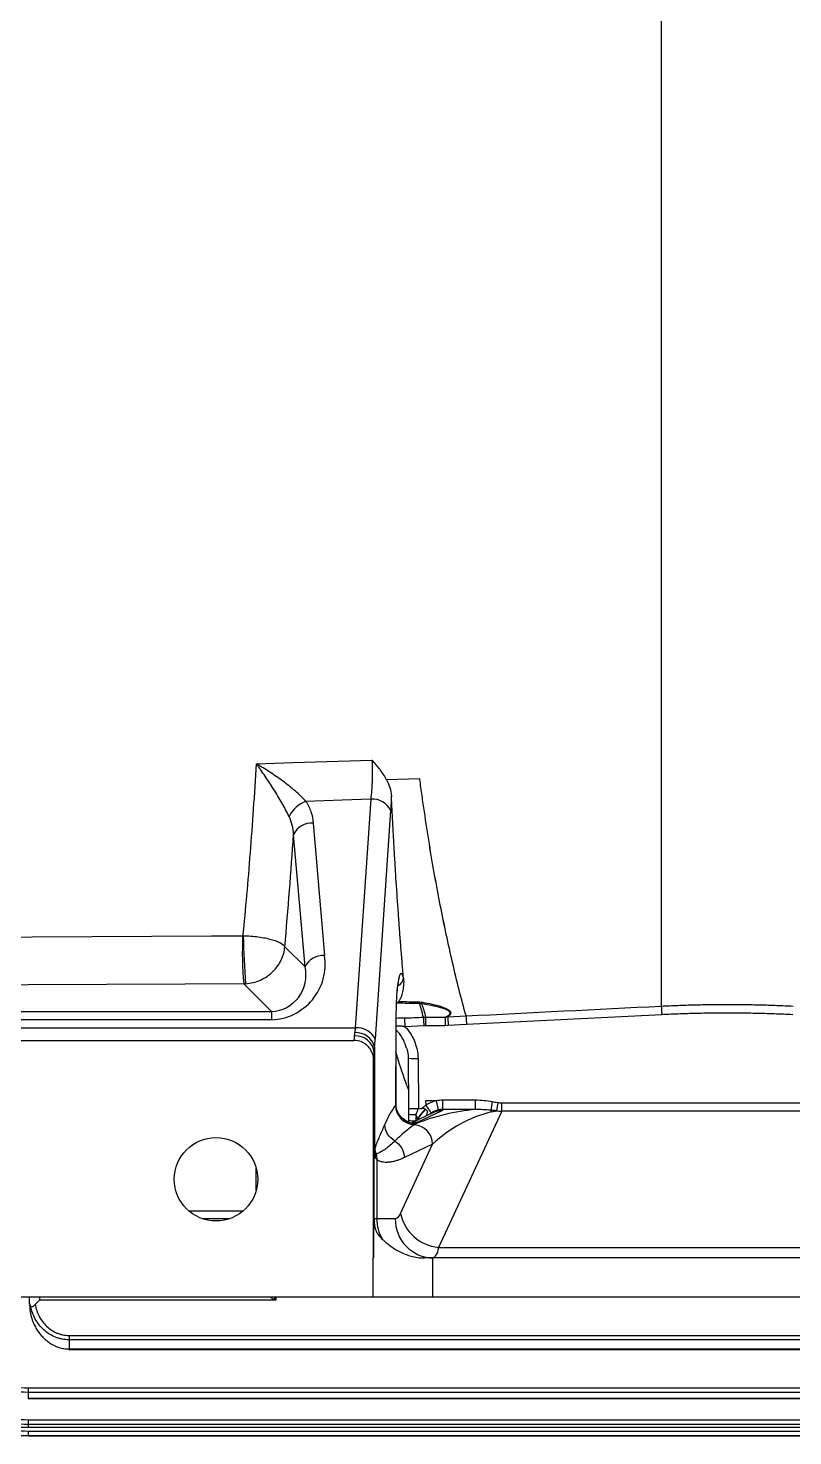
# Paper-space layout '_Bottom' of a CAD drawing. Header units: inches. Extents: x -10.2 to 13.8, y -6.6 to 10.2.
# Drawn here: x -4.44 to 0.42, y -6.63 to 2.31 of the extents above; entities that cross this region are included whole.
import ezdxf

# ---------------------------------------------------------------- set-up
doc = ezdxf.new("R2010")
doc.units = ezdxf.units.IN
doc.header["$MEASUREMENT"] = 0

psp = doc.layouts.new('_Bottom')

# ---------------------------------------------------------------- linework, layer by layer
at = {"color": 7, "linetype": 'Continuous', "lineweight": 25}
for p, q in [((-0.4188, -3.8997), (-0.4188, 3.8876)), ((-1.9523, -2.456), (-2.1626, -2.4629)), ((-2.3598, -4.039), (-2.2618, -2.5855)), ((-2.1374, -2.6572), (-2.2354, -4.1107)), ((-2.6292, -2.7373), (-2.5568, -3.5795)), ((-2.6809, -3.6512), (-2.7533, -2.8089)), ((-2.8093, -3.5227), (-2.6809, -3.6512)), ((-2.0564, -3.7214), (-2.0554, -3.7259)), ((-2.894, -3.9344), (-3.0702, -3.7582)), ((-5.106, -3.9344), (-2.894, -3.9344)), ((-2.894, -3.9344), (-2.894, -3.9867)), ((-2.894, -3.9867), (-5.106, -3.9867)), ((-1.9155, -3.9701), (-1.7907, -3.9701)), ((-1.7719, -4.0231), (-1.7907, -4.0257)), ((-1.7747, -3.9682), (-1.6588, -3.9623)), ((-1.6559, -4.0172), (-1.7719, -4.0231)), ((-0.416, -3.9548), (-1.6559, -4.0172)), ((-5.5, -4.039), (-2.3598, -4.039)), ((-2.1039, -4.5245), (-2.103, -4.0332)), ((-2.1022, -4.0328), (-2.103, -4.0332)), ((-1.9268, -4.0261), (-2.0471, -4.0312)), ((-1.9155, -4.0257), (-1.9268, -4.0261)), ((-1.7907, -4.0257), (-1.9155, -4.0257)), ((-5.5, -4.1182), (-2.37, -4.1182)), ((-2.2416, -4.8237), (-2.2416, -4.194)), ((-2.2395, -4.1598), (-2.2395, -4.814)), ((-2.2454, -5.5), (-2.2454, -4.2436)), ((-2.0255, -4.2309), (-2.0232, -4.5539)), ((-1.9635, -4.2321), (-1.9612, -4.5499)), ((-2.1032, -4.5244), (-2.104, -4.5248)), ((-1.9612, -4.5499), (-1.9382, -4.5499)), ((-1.913, -4.5), (-1.8465, -4.5)), ((-1.9128, -4.5288), (-1.913, -4.5)), ((-1.8066, -4.5568), (-1.8066, -4.4957)), ((-1.8066, -4.4957), (-1.5987, -4.4957)), ((-1.5987, -4.5568), (-1.8066, -4.5568)), ((-1.5987, -4.5568), (-1.5987, -4.4957)), ((-1.4928, -4.5066), (-1.5022, -4.5619)), ((-1.4577, -4.5123), (-1.4656, -4.5644)), ((-1.4316, -4.5143), (1.4316, -4.5143)), ((-1.4316, -4.5678), (-1.4316, -4.5143)), ((-2.024, -4.5872), (-2.0237, -4.6265)), ((-2.0234, -4.6265), (-2.0229, -4.6409)), ((-1.8654, -4.5766), (-2.0071, -4.6438)), ((-1.9776, -4.5884), (-1.9773, -4.6278)), ((-1.8118, -4.5655), (-1.9648, -4.6381)), ((-1.4316, -4.5678), (-1.8331, -5.433)), ((1.4316, -4.5678), (-1.4316, -4.5678)), ((-2.0746, -5.2165), (-1.8707, -4.7772)), ((-1.8707, -4.7772), (-2.0502, -4.8623)), ((-2.2427, -5.25), (-2.2427, -4.8386)), ((-2.2259, -4.8738), (-2.2259, -5.25)), ((-2.2434, -5.25), (-2.1081, -5.25)), ((-2.2434, -5.5), (-2.2434, -5.25)), ((-1.8331, -5.433), (1.8331, -5.433)), ((-2.2434, -5.5), (-2.25, -5.5)), ((-2.25, -5.5), (-2.25, -5.75)), ((1.9237, -5.5), (-1.9237, -5.5)), ((-1.87, -5.75), (-1.87, -5.5)), ((5.25, -5.75), (-5.25, -5.75)), ((-4.429, -5.7899), (-4.429, -5.75)), ((-4.429, -5.7989), (-4.429, -5.7968)), ((-2.867, -5.7685), (-4.367, -5.7685)), ((-4.1798, -6.0807), (4.1855, -6.0807)), ((-4.179, -5.9923), (4.185, -5.9923)), ((-4.179, -5.9923), (-4.179, -6.0781)), ((4.185, -6.0197), (-4.179, -6.0197)), ((-4.179, -6.0781), (4.185, -6.0781)), ((-4.4384, -6.3248), (-4.4384, -6.3922)), ((-4.4384, -6.3248), (4.4384, -6.3248)), ((4.4384, -6.3537), (-4.4384, -6.3537)), ((-4.4384, -6.391), (4.4384, -6.391)), ((-4.4384, -6.3922), (4.4384, -6.3922)), ((-4.4384, -6.5274), (-4.4384, -6.5756)), ((-4.4384, -6.5274), (4.4384, -6.5274)), ((4.4384, -6.5572), (-4.4384, -6.5572)), ((-4.4384, -6.5754), (4.4384, -6.5754)), ((-4.4384, -6.5756), (4.4384, -6.5756)), ((-4.4384, -6.5995), (4.4384, -6.5995)), ((-4.4384, -6.5995), (-4.4384, -6.63)), ((4.4384, -6.6297), (-4.4384, -6.6297)), ((-4.4384, -6.63), (4.4384, -6.63))]:
    psp.add_line(p, q, dxfattribs=at)
at = {"color": 8, "linetype": 'Continuous', "lineweight": 25}
for p, q in [((-2.991, -5.0721), (-2.991, -4.9279)), ((-3.4183, -5.2014), (-3.0737, -5.2014)), ((-3.1603, -5.2508), (-3.3317, -5.2508)), ((-4.367, -5.75), (-4.367, -5.7685)), ((-2.8763, -5.75), (-2.867, -5.7685)), ((-2.867, -5.75), (-2.867, -5.7685))]:
    psp.add_line(p, q, dxfattribs=at)
at = {"color": 7, "linetype": 'Continuous', "lineweight": 25, "flags": 128}
for points in [[(-2.989, -2.3609), (-2.7569, -2.3534), (-2.2573, -2.3373), (-2.2542, -2.3372)], [(-2.2618, -2.5855), (-2.4453, -2.5916), (-2.6748, -2.5992)], [(-4.9457, -3.4632), (-4.793, -3.4623), (-3.2742, -3.454), (-3.0768, -3.4529)], [(-2.0952, -3.7998), (-2.0899, -3.7533), (-2.0837, -3.7189), (-2.077, -3.6979), (-2.07, -3.6913), (-2.0631, -3.6992), (-2.0564, -3.7214)], [(-3.0702, -3.7582), (-3.4417, -3.76), (-4.9391, -3.7674)], [(-2.1032, -4.5244), (-2.1027, -4.2767), (-2.1022, -4.0328)], [(-1.8066, -4.5568), (-1.8055, -4.5597), (-1.8072, -4.5626), (-1.8118, -4.5655)]]:
    psp.add_lwpolyline(points, dxfattribs=at)
at = {"color": 8, "linetype": 'Continuous', "lineweight": 25, "flags": 128}
for points in [[(-1.9648, -4.6381), (-1.9888, -4.6397), (-2.006, -4.6441)], [(-2.867, -5.7685), (-2.8893, -5.7574), (-2.9042, -5.75)]]:
    psp.add_lwpolyline(points, dxfattribs=at)
at = {"color": 7, "linetype": 'Continuous', "lineweight": 25}
psp.add_circle((-3.246, -5), 0.265, dxfattribs=at)
for centre, radius, start, end in [((-2.2492, -2.7074), 0.1225, 24.16419, 95.9322), ((-2.6073, -2.783), 0.1958, 110.16873, 153.31667), ((-2.6394, -2.8629), 0.126, 85.37663, 154.66922), ((-31.5789, -0.9039), 28.8885, 354.79886, 356.21896), ((-0.6068, -3.552), 2.4721, 177.70409, 184.78488), ((10.9281, -2.8973), 14.0131, 182.27214, 183.52042), ((-2.9058, -3.6338), 0.3532, 271.9104, 8.83665), ((-2.9051, -3.7042), 0.2304, 272.75902, 13.30295), ((-2.567, -3.7051), 0.126, 85.37663, 154.66922), ((-2.4628, -3.8225), 0.5126, 353.07505, 354.2722), ((-2.1289, -3.8013), 0.2078, 335.86303, 339.06618), ((-2.5405, -4.0837), 0.174, 348.54932, 358.16958), ((-2.3591, -4.2072), 0.1182, 6.42053, 93.62992), ((-2.8825, -3.9817), 0.5258, 350.48751, 353.75044), ((-2.3573, -4.19), 0.1216, 14.37557, 93.13873), ((-2.3472, -4.1608), 0.1225, 24.16419, 95.9322), ((-3.6513, -4.0172), 1.419, 354.2311, 356.22335), ((-2.6204, -4.1905), 0.3788, 351.92861, 359.46575), ((-1.5877, -4.8933), 0.634, 144.99514, 157.62291), ((-1.981, -4.5275), 0.126, 180.96449, 267.26237), ((-1.4685, -5.9463), 1.3956, 95.35516, 111.39626), ((-1.6601, -4.812), 0.3639, 135.01635, 147.28763), ((-1.4317, -4.3422), 0.172, 261.2985, 270.03253), ((-1.9758, -4.5204), 0.1265, 217.15506, 250.47736), ((-2.0143, -4.513), 0.1345, 277.45769, 291.58981), ((-1.294, -5.3863), 0.8389, 103.79994, 133.43566), ((-1.5582, -4.6166), 0.0783, 35.02456, 44.32659), ((-1.4253, -4.3314), 0.2364, 260.19379, 268.48426), ((-1.3535, -5.5309), 1.0823, 125.82731, 134.36197), ((-1.9982, -4.7804), 0.1275, 1.4547, 84.98769), ((-2.13, -4.8254), 0.1119, 180.52367, 187.30115), ((-2.1373, -4.8225), 0.1043, 180.68586, 189.64131), ((-2.1211, -4.8109), 0.1184, 181.48425, 193.60256), ((-2.3541, -4.8493), 0.1136, 358.2229, 4.88505), ((-1.9926, -5.25), 0.2501, 179.99996, 192.07064), ((-1.9693, -5.2503), 0.2566, 179.94122, 210.59437), ((-2.1197, -5.2049), 0.0465, 284.39544, 345.60456), ((-1.8623, -5.2542), 0.2459, 179.02424, 268.98981), ((-1.8082, -5.1622), 0.2719, 191.51053, 264.73222), ((-1.9156, -5.4337), 0.0824, 306.4198, 0.4501), ((-4.4384, -5.63), 1, 225, 270)]:
    psp.add_arc(centre, radius, start, end, dxfattribs=at)
at = {"color": 8, "linetype": 'Continuous', "lineweight": 25}
for centre, radius, start, end in [((-2.1158, -3.7174), 0.0595, 295.03111, 356.14549), ((-1.9816, -3.5612), 0.6712, 266.25689, 271.55214), ((-1.9889, -4.1484), 0.4402, 265.4244, 271.47436), ((-1.9887, -4.1972), 0.4308, 265.33599, 271.51715), ((-1.8159, -4.6811), 0.1157, 87.99236, 115.34834)]:
    psp.add_arc(centre, radius, start, end, dxfattribs=at)
at = {"color": 7, "linetype": 'Continuous', "lineweight": 25}
for points, knots in [([(-3.074, -3.4529), (-3.0656, -3.3685), (-3.0576, -3.2823), (-3.0421, -3.1065), (-3.0346, -3.0168), (-3.0133, -2.7433), (-3.0005, -2.555), (-2.989, -2.3609)], [0, 0, 0, 0, 0.25, 0.25, 0.5, 0.5, 1, 1, 1, 1]), ([(-2.6748, -2.5992), (-2.6849, -2.5879), (-2.6958, -2.5768), (-2.7188, -2.5548), (-2.7309, -2.5439), (-2.7561, -2.5223), (-2.7691, -2.5116), (-2.7953, -2.4909), (-2.8087, -2.4807), (-2.8357, -2.4608), (-2.8493, -2.451), (-2.877, -2.4318), (-2.8909, -2.4224), (-2.9189, -2.4041), (-2.9329, -2.3951), (-2.9539, -2.3821), (-2.9609, -2.3778), (-2.975, -2.3693), (-2.9821, -2.365), (-2.989, -2.3609)], [0, 0, 0, 0, 0.125, 0.125, 0.25, 0.25, 0.375, 0.375, 0.5, 0.5, 0.625, 0.625, 0.75, 0.75, 0.875, 0.875, 0.9375, 0.9375, 1, 1, 1, 1]), ([(-2.7822, -2.6951), (-2.789, -2.6809), (-2.7963, -2.6666), (-2.8117, -2.6378), (-2.8197, -2.6233), (-2.8364, -2.5942), (-2.845, -2.5796), (-2.8624, -2.5509), (-2.8711, -2.5366), (-2.8889, -2.5085), (-2.8978, -2.4945), (-2.9159, -2.4668), (-2.9251, -2.453), (-2.9433, -2.426), (-2.9525, -2.4127), (-2.9662, -2.3931), (-2.9707, -2.3866), (-2.9799, -2.3737), (-2.9845, -2.3672), (-2.989, -2.3609)], [0, 0, 0, 0, 0.125, 0.125, 0.25, 0.25, 0.375, 0.375, 0.5, 0.5, 0.625, 0.625, 0.75, 0.75, 0.875, 0.875, 0.9375, 0.9375, 1, 1, 1, 1]), ([(-2.2618, -2.5855), (-2.2596, -2.5676), (-2.2577, -2.5485), (-2.2554, -2.5179), (-2.2548, -2.5073), (-2.2537, -2.486), (-2.2532, -2.4753), (-2.2526, -2.4538), (-2.2524, -2.4429), (-2.2521, -2.421), (-2.2521, -2.4101), (-2.2523, -2.3887), (-2.2526, -2.3781), (-2.2532, -2.3574), (-2.2537, -2.3471), (-2.2542, -2.3372)], [0, 0, 0, 0, 0.25, 0.25, 0.375, 0.375, 0.5, 0.5, 0.625, 0.625, 0.75, 0.75, 0.875, 0.875, 1, 1, 1, 1]), ([(-2.1626, -2.4629), (-2.1745, -2.44), (-2.1887, -2.4185), (-2.2121, -2.3874), (-2.2203, -2.3772), (-2.237, -2.357), (-2.2456, -2.347), (-2.2542, -2.3372)], [0, 0, 0, 0, 0.5, 0.5, 0.75, 0.75, 1, 1, 1, 1]), ([(-2.1626, -2.4629), (-2.1543, -2.479), (-2.1473, -2.4954), (-2.1371, -2.529), (-2.1337, -2.5463), (-2.1328, -2.5641)], [0, 0, 0, 0, 0.5, 0.5, 1, 1, 1, 1]), ([(-1.6587, -3.9623), (-1.6736, -3.9081), (-1.6882, -3.8528), (-1.7167, -3.7399), (-1.7306, -3.6823), (-1.7714, -3.5064), (-1.7974, -3.3847), (-1.8343, -3.1956), (-1.8462, -3.1316), (-1.8694, -3.0017), (-1.8918, -2.87), (-1.9128, -2.7348), (-1.9279, -2.6321), (-1.9329, -2.5976), (-1.9426, -2.5282), (-1.9473, -2.4933), (-1.952, -2.4582)], [0, 0, 0, 0, 0.125, 0.125, 0.25, 0.25, 0.5, 0.5, 0.625, 0.625, 0.75, 0.875, 0.875, 0.9375, 0.9375, 1, 1, 1, 1]), ([(-1.6588, -3.9623), (-1.6737, -3.9081), (-1.6882, -3.8528), (-1.7168, -3.7399), (-1.7307, -3.6823), (-1.7716, -3.5064), (-1.7975, -3.3847), (-1.8344, -3.1956), (-1.8464, -3.1316), (-1.8695, -3.0017), (-1.8919, -2.87), (-1.9128, -2.7348), (-1.928, -2.6321), (-1.9329, -2.5976), (-1.9426, -2.5282), (-1.9473, -2.4933), (-1.952, -2.4582)], [0, 0, 0, 0, 0.125, 0.125, 0.25, 0.25, 0.5, 0.5, 0.625, 0.625, 0.75, 0.875, 0.875, 0.9375, 0.9375, 1, 1, 1, 1]), ([(-2.0554, -3.7259), (-2.0564, -3.7143), (-2.0584, -3.6912), (-2.0629, -3.6379), (-2.0689, -3.5653), (-2.0762, -3.4724), (-2.0832, -3.3779), (-2.0924, -3.2499), (-2.1012, -3.1187), (-2.1096, -2.9847), (-2.1157, -2.8828), (-2.1215, -2.7796), (-2.1263, -2.6916), (-2.13, -2.6197), (-2.1319, -2.5826), (-2.1328, -2.5641)], [0, 0, 0, 0, 0.0328862, 0.0657784, 0.1503401, 0.2349169, 0.3194786, 0.4040555, 0.5731841, 0.6577457, 0.7423226, 0.8268843, 0.9114611, 0.95573, 1, 1, 1, 1]), ([(-2.6748, -2.5992), (-2.6615, -2.621), (-2.6513, -2.6434), (-2.6361, -2.6894), (-2.6313, -2.713), (-2.6292, -2.7373)], [0, 0, 0, 0, 0.5, 0.5, 1, 1, 1, 1]), ([(-2.7533, -2.8089), (-2.7544, -2.7892), (-2.7573, -2.7698), (-2.7669, -2.7318), (-2.7735, -2.7132), (-2.7822, -2.6951)], [0, 0, 0, 0, 0.5, 0.5, 1, 1, 1, 1]), ([(-3.074, -3.4529), (-3.0576, -3.4532), (-3.0411, -3.4539), (-3.0087, -3.4564), (-2.9929, -3.458), (-2.9621, -3.4621), (-2.9475, -3.4645), (-2.92, -3.47), (-2.907, -3.473), (-2.8832, -3.4796), (-2.8724, -3.4831), (-2.853, -3.4905), (-2.8444, -3.4944), (-2.8226, -3.5063), (-2.8132, -3.5146), (-2.8093, -3.5227)], [0, 0, 0, 0, 0.125, 0.125, 0.25, 0.25, 0.375, 0.375, 0.5, 0.5, 0.625, 0.625, 0.75, 0.75, 1, 1, 1, 1]), ([(-3.0586, -3.7578), (-3.0422, -3.7568), (-3.0259, -3.7543), (-2.9939, -3.7464), (-2.9784, -3.7411), (-2.9486, -3.7277), (-2.9345, -3.7198), (-2.9082, -3.7019), (-2.8958, -3.6918), (-2.8734, -3.67), (-2.8634, -3.6583), (-2.8456, -3.6335), (-2.838, -3.6204), (-2.8188, -3.58), (-2.8113, -3.5513), (-2.8093, -3.5227)], [0, 0, 0, 0, 0.125, 0.125, 0.25, 0.25, 0.375, 0.375, 0.5, 0.5, 0.625, 0.625, 0.75, 0.75, 1, 1, 1, 1]), ([(-2.0952, -3.8056), (-2.0944, -3.7979), (-2.0923, -3.776), (-2.0884, -3.749), (-2.0849, -3.731), (-2.0822, -3.7234), (-2.0828, -3.7247), (-2.0829, -3.7249)], [0, 0, 0, 0, 0.175637, 0.499994, 0.763424, 0.968056, 1, 1, 1, 1]), ([(-2.0554, -3.7259), (-2.0543, -3.7383), (-2.0544, -3.7507), (-2.056, -3.7753), (-2.0576, -3.7875), (-2.0623, -3.8118), (-2.0653, -3.8239), (-2.0714, -3.8417), (-2.0737, -3.8476), (-2.0777, -3.8563), (-2.0792, -3.8592), (-2.0826, -3.8648), (-2.0845, -3.8675), (-2.0868, -3.8701)], [0, 0, 0, 0, 0.25, 0.25, 0.5, 0.5, 0.75, 0.75, 0.875, 0.875, 0.9375, 0.9375, 1, 1, 1, 1]), ([(-2.1017, -3.9647), (-2.1014, -3.9345), (-2.1008, -3.9049), (-2.0993, -3.8624), (-2.0987, -3.8485), (-2.0971, -3.8227), (-2.0963, -3.8107), (-2.0952, -3.7998)], [0, 0, 0, 0, 0.5, 0.5, 0.75, 0.75, 1, 1, 1, 1]), ([(-1.7907, -3.9701), (-1.7861, -3.9681), (-1.7816, -3.9659), (-1.7731, -3.9611), (-1.7692, -3.9585), (-1.7644, -3.9538), (-1.763, -3.9522), (-1.7609, -3.9486), (-1.7603, -3.9467), (-1.7601, -3.9429), (-1.7605, -3.941), (-1.7622, -3.9374), (-1.7635, -3.9358), (-1.768, -3.9312), (-1.7719, -3.9286), (-1.7803, -3.9239), (-1.7847, -3.9219), (-1.7985, -3.9163), (-1.808, -3.9133), (-1.8372, -3.905), (-1.8574, -3.9007), (-1.8981, -3.8928), (-1.9187, -3.8894), (-1.9393, -3.8862)], [0, 0, 0, 0, 0.0625, 0.0625, 0.125, 0.125, 0.15625, 0.15625, 0.1875, 0.1875, 0.21875, 0.21875, 0.25, 0.25, 0.3125, 0.3125, 0.375, 0.375, 0.5, 0.5, 0.75, 0.75, 1, 1, 1, 1]), ([(-1.9349, -3.8755), (-1.9145, -3.8792), (-1.8944, -3.8832), (-1.8545, -3.8922), (-1.8347, -3.8973), (-1.8064, -3.9066), (-1.7972, -3.9099), (-1.784, -3.9159), (-1.7797, -3.918), (-1.7716, -3.9228), (-1.7678, -3.9254), (-1.7612, -3.9312), (-1.7585, -3.9345), (-1.7555, -3.9417), (-1.7553, -3.9456), (-1.7579, -3.953), (-1.7605, -3.9565), (-1.7668, -3.9627), (-1.7705, -3.9655), (-1.7745, -3.968)], [0, 0, 0, 0, 0.25, 0.25, 0.5, 0.5, 0.625, 0.625, 0.6875, 0.6875, 0.75, 0.75, 0.8125, 0.8125, 0.875, 0.875, 0.9375, 0.9375, 1, 1, 1, 1]), ([(-0.4188, -3.8997), (-0.4014, -3.8989), (-0.3665, -3.8972), (-0.3141, -3.8951), (-0.2618, -3.8932), (-0.2095, -3.8917), (-0.1571, -3.8906), (-0.1047, -3.8898), (-0.0524, -3.8893), (0.0175, -3.889), (0.1047, -3.8896), (0.2095, -3.8916), (0.3142, -3.8948), (0.3839, -3.8981), (0.4188, -3.8997)], [0, 0, 0, 0, 0.062507, 0.125009, 0.187508, 0.250005, 0.312502, 0.374999, 0.437498, 0.500001, 0.625003, 0.749997, 0.874992, 1, 1, 1, 1]), ([(-0.4188, -3.8997), (-0.4184, -3.9068), (-0.418, -3.9155), (-0.417, -3.9345), (-0.4165, -3.9448), (-0.416, -3.9548)], [0, 0, 0, 0, 0.5, 0.5, 1, 1, 1, 1]), ([(-2.0494, -3.9755), (-2.0491, -3.9829), (-2.0488, -3.9918), (-2.048, -4.0109), (-2.0476, -4.0212), (-2.0471, -4.0312)], [0, 0, 0, 0, 0.5, 0.5, 1, 1, 1, 1]), ([(-1.929, -3.9705), (-1.9287, -3.9779), (-1.9284, -3.9867), (-1.9276, -4.0059), (-1.9272, -4.0162), (-1.9268, -4.0261)], [0, 0, 0, 0, 0.5, 0.5, 1, 1, 1, 1]), ([(-1.9155, -3.9701), (-1.9155, -3.9774), (-1.9155, -3.9863), (-1.9155, -4.0054), (-1.9155, -4.0157), (-1.9155, -4.0257)], [0, 0, 0, 0, 0.5, 0.5, 1, 1, 1, 1]), ([(-1.7907, -3.9701), (-1.7879, -3.9698), (-1.7826, -3.9692), (-1.7772, -3.9685), (-1.7747, -3.9682)], [0, 0, 0, 0, 0.523071, 1, 1, 1, 1]), ([(-1.7907, -3.9701), (-1.7907, -3.9774), (-1.7907, -3.9863), (-1.7907, -4.0054), (-1.7907, -4.0157), (-1.7907, -4.0257)], [0, 0, 0, 0, 0.5, 0.5, 1, 1, 1, 1]), ([(-1.7747, -3.9682), (-1.7743, -3.9752), (-1.7739, -3.9838), (-1.7729, -4.0028), (-1.7724, -4.0131), (-1.7719, -4.0231)], [0, 0, 0, 0, 0.5, 0.5, 1, 1, 1, 1]), ([(-1.6587, -3.9623), (-1.6584, -3.9693), (-1.6579, -3.9779), (-1.6569, -3.997), (-1.6564, -4.0073), (-1.6559, -4.0172)], [0, 0, 0, 0, 0.5, 0.5, 1, 1, 1, 1]), ([(0.416, -3.9548), (0.3962, -3.9538), (0.3565, -3.9519), (0.2971, -3.9496), (0.2377, -3.9477), (0.1783, -3.9462), (0.1188, -3.9451), (0.0594, -3.9445), (0, -3.9442), (-0.0594, -3.9445), (-0.1188, -3.9451), (-0.1783, -3.9462), (-0.2377, -3.9477), (-0.2971, -3.9496), (-0.3565, -3.9519), (-0.3962, -3.9538), (-0.416, -3.9548)], [0, 0, 0, 0, 0.071477, 0.142931, 0.214367, 0.285788, 0.357198, 0.428601, 0.5, 0.571399, 0.642801, 0.714211, 0.785633, 0.857069, 0.928523, 1, 1, 1, 1]), ([(-2.0471, -4.0312), (-2.0494, -4.0307), (-2.0539, -4.0297), (-2.0605, -4.0286), (-2.0669, -4.0277), (-2.073, -4.027), (-2.0791, -4.0266), (-2.0848, -4.0264), (-2.0899, -4.0265), (-2.094, -4.0269), (-2.0973, -4.0274), (-2.0999, -4.028), (-2.1011, -4.0287), (-2.1016, -4.029)], [0, 0, 0, 0, 0.123575, 0.243156, 0.358406, 0.469128, 0.575502, 0.684906, 0.777099, 0.853389, 0.915024, 0.963329, 1, 1, 1, 1]), ([(-2.0471, -4.0312), (-2.0337, -4.0441), (-2.022, -4.0584), (-2.0066, -4.0818), (-2.0018, -4.0899), (-1.9932, -4.1063), (-1.9893, -4.1148), (-1.9822, -4.1319), (-1.9791, -4.1407), (-1.9737, -4.1585), (-1.9713, -4.1676), (-1.9657, -4.1949), (-1.9636, -4.2134), (-1.9635, -4.2321)], [0, 0, 0, 0, 0.25, 0.25, 0.375, 0.375, 0.5, 0.5, 0.625, 0.625, 0.75, 0.75, 1, 1, 1, 1]), ([(-2.2454, -4.2436), (-2.2454, -4.2354), (-2.2462, -4.2273), (-2.2493, -4.2113), (-2.2517, -4.2034), (-2.2579, -4.1882), (-2.2617, -4.181), (-2.2707, -4.1674), (-2.276, -4.1609), (-2.2874, -4.1493), (-2.2937, -4.1441), (-2.3073, -4.1349), (-2.3145, -4.131), (-2.3371, -4.1216), (-2.3535, -4.1182), (-2.37, -4.1182)], [0, 0, 0, 0, 0.125, 0.125, 0.25, 0.25, 0.375, 0.375, 0.5, 0.5, 0.625, 0.625, 0.75, 0.75, 1, 1, 1, 1]), ([(-2.0361, -4.1677), (-2.0318, -4.182), (-2.0255, -4.2028), (-2.0264, -4.2243), (-2.0267, -4.2309)], [0, 0, 0, 0, 0.690285, 1, 1, 1, 1]), ([(-2.0766, -4.5968), (-2.0849, -4.5868), (-2.0914, -4.5761), (-2.0984, -4.5578), (-2.1002, -4.5514), (-2.1026, -4.5382), (-2.1032, -4.5312), (-2.1032, -4.5244)], [0, 0, 0, 0, 0.5, 0.5, 0.75, 0.75, 1, 1, 1, 1]), ([(-2.0232, -4.5538), (-2.0232, -4.5539), (-2.0241, -4.5662), (-2.024, -4.579), (-2.024, -4.5917)], [0, 0, 0, 0, 0.009072, 1, 1, 1, 1]), ([(-2.0224, -4.5539), (-2.0224, -4.5534), (-2.0224, -4.5523), (-2.0146, -4.5511), (-2.0008, -4.5501), (-1.9823, -4.5497), (-1.9684, -4.5498), (-1.9615, -4.5499)], [0, 0, 0, 0, 0.140833, 0.356272, 0.570929, 0.785464, 1, 1, 1, 1]), ([(-1.9645, -4.6194), (-1.9577, -4.6083), (-1.9497, -4.5971), (-1.9327, -4.5757), (-1.9235, -4.5656), (-1.9143, -4.5565)], [0, 0, 0, 0, 0.5, 0.5, 1, 1, 1, 1]), ([(-1.9175, -4.5547), (-1.9207, -4.5532), (-1.924, -4.552), (-1.9309, -4.5504), (-1.9346, -4.5499), (-1.9382, -4.5499)], [0, 0, 0, 0, 0.5, 0.5, 1, 1, 1, 1]), ([(-1.912, -4.5987), (-1.9113, -4.5971), (-1.9078, -4.5894), (-1.904, -4.5807), (-1.9034, -4.5713), (-1.9046, -4.5658), (-1.9086, -4.5604), (-1.9124, -4.5578), (-1.9143, -4.5565)], [0, 0, 0, 0, 0.103148, 0.500246, 0.576653, 0.723882, 0.865445, 1, 1, 1, 1]), ([(-1.9128, -4.5288), (-1.9027, -4.5219), (-1.892, -4.5159), (-1.8699, -4.5063), (-1.8585, -4.5026), (-1.8465, -4.5)], [0, 0, 0, 0, 0.5, 0.5, 1, 1, 1, 1]), ([(-1.8793, -4.5784), (-1.8809, -4.5758), (-1.8851, -4.5693), (-1.8972, -4.5514), (-1.905, -4.5401), (-1.9128, -4.5288)], [0, 0, 0, 0, 0.5, 0.5, 1, 1, 1, 1]), ([(-1.8338, -4.5595), (-1.842, -4.5612), (-1.8498, -4.5637), (-1.865, -4.57), (-1.8724, -4.5739), (-1.8793, -4.5784)], [0, 0, 0, 0, 0.5, 0.5, 1, 1, 1, 1]), ([(-1.8338, -4.5595), (-1.834, -4.5584), (-1.8344, -4.5561), (-1.8359, -4.5491), (-1.8369, -4.5445), (-1.8392, -4.5337), (-1.8405, -4.5275), (-1.8434, -4.5141), (-1.845, -4.507), (-1.8465, -4.5)], [0, 0, 0, 0, 0.25, 0.25, 0.5, 0.5, 0.75, 0.75, 1, 1, 1, 1]), ([(-1.5987, -4.4957), (-1.5809, -4.4957), (-1.5632, -4.4968), (-1.5279, -4.5008), (-1.5104, -4.5036), (-1.4928, -4.5066)], [0, 0, 0, 0, 0.5, 0.5, 1, 1, 1, 1]), ([(-1.5022, -4.5619), (-1.5183, -4.5604), (-1.5343, -4.5589), (-1.5665, -4.5569), (-1.5826, -4.5564), (-1.5987, -4.5568)], [0, 0, 0, 0, 0.5, 0.5, 1, 1, 1, 1]), ([(-2.018, -4.6397), (-2.0232, -4.6374), (-2.0286, -4.6348), (-2.0392, -4.6289), (-2.0446, -4.6255), (-2.0598, -4.6146), (-2.0689, -4.6061), (-2.0766, -4.5968)], [0, 0, 0, 0, 0.25, 0.25, 0.5, 0.5, 1, 1, 1, 1]), ([(-1.9839, -4.6504), (-1.9884, -4.6494), (-1.9935, -4.6481), (-2.0021, -4.6456), (-2.0051, -4.6446), (-2.0115, -4.6423), (-2.0148, -4.6411), (-2.018, -4.6397)], [0, 0, 0, 0, 0.5, 0.5, 0.75, 0.75, 1, 1, 1, 1]), ([(-1.9839, -4.6504), (-1.9821, -4.6493), (-1.9802, -4.6483), (-1.9784, -4.6473), (-1.9781, -4.6471), (-1.9779, -4.647), (-1.9776, -4.6469)], [0, 0, 0, 0, 0.0006373482, 0.0006373482, 0.0006373482, 0.0007235452, 0.0007235452, 0.0007235452, 0.0007235452]), ([(-2.2358, -4.8025), (-2.2333, -4.794), (-2.2307, -4.7869), (-2.2256, -4.7732), (-2.223, -4.7667), (-2.2153, -4.7476), (-2.2101, -4.7355), (-2.1946, -4.6996), (-2.1843, -4.6762), (-2.174, -4.652)], [0, 0, 0, 0, 0.125, 0.125, 0.25, 0.25, 0.5, 0.5, 1, 1, 1, 1]), ([(-2.1103, -4.7572), (-2.1291, -4.7465), (-2.1451, -4.7309), (-2.1673, -4.6942), (-2.1735, -4.6731), (-2.174, -4.652)], [0, 0, 0, 0, 0.5, 0.5, 1, 1, 1, 1]), ([(-2.2418, -4.8264), (-2.2419, -4.8282), (-2.2421, -4.83), (-2.2422, -4.8318), (-2.2424, -4.834), (-2.2425, -4.8361), (-2.2427, -4.8383), (-2.2427, -4.8384), (-2.2427, -4.8385), (-2.2427, -4.8386)], [0, 0, 0, 0, 0.0004172667, 0.0004172667, 0.0004172667, 0.0009206646, 0.0009206646, 0.0009206646, 0.00094182, 0.00094182, 0.00094182, 0.00094182]), ([(-2.2416, -4.8237), (-2.2415, -4.8222), (-2.2413, -4.8208), (-2.2411, -4.8195), (-2.2409, -4.8184), (-2.2406, -4.8173), (-2.2404, -4.8163)], [0, 0, 0, 0, 0.0003587699, 0.0003587699, 0.0003587699, 0.0006619964, 0.0006619964, 0.0006619964, 0.0006619964]), ([(-2.1103, -4.7572), (-2.1299, -4.7761), (-2.1496, -4.7927), (-2.1792, -4.814), (-2.1891, -4.8205), (-2.204, -4.8287), (-2.209, -4.8312), (-2.219, -4.8355), (-2.224, -4.8373), (-2.229, -4.8381)], [0, 0, 0, 0, 0.5, 0.5, 0.75, 0.75, 0.875, 0.875, 1, 1, 1, 1]), ([(-2.1103, -4.7572), (-2.0926, -4.7683), (-2.0777, -4.7839), (-2.0568, -4.8205), (-2.0509, -4.8414), (-2.0502, -4.8623)], [0, 0, 0, 0, 0.5, 0.5, 1, 1, 1, 1]), ([(-2.2357, -4.8621), (-2.2368, -4.8611), (-2.2377, -4.8599), (-2.2393, -4.8569), (-2.24, -4.8551), (-2.2405, -4.8528)], [0, 0, 0, 0, 0.5, 0.5, 1, 1, 1, 1]), ([(-2.2259, -4.8738), (-2.2268, -4.8727), (-2.2287, -4.8705), (-2.2313, -4.8673), (-2.2333, -4.8649), (-2.2347, -4.8632), (-2.2354, -4.8625), (-2.2357, -4.8621)], [0, 0, 0, 0, 0.249981, 0.499837, 0.749786, 0.879441, 1, 1, 1, 1]), ([(-2.0502, -4.8623), (-2.0539, -4.864), (-2.0612, -4.8674), (-2.0722, -4.872), (-2.0831, -4.8762), (-2.0978, -4.8813), (-2.1161, -4.8865), (-2.1381, -4.8909), (-2.1601, -4.8931), (-2.1784, -4.8925), (-2.193, -4.8901), (-2.2022, -4.8875), (-2.2095, -4.8845), (-2.2151, -4.8817), (-2.2205, -4.8783), (-2.2241, -4.8753), (-2.2259, -4.8738)], [0, 0, 0, 0, 0.0627118, 0.1251043, 0.1879863, 0.2501868, 0.3752933, 0.5002867, 0.6250589, 0.7496806, 0.8119898, 0.8743603, 0.9067098, 0.9369184, 0.970055, 1, 1, 1, 1]), ([(-2.2372, -5.3023), (-2.239, -5.2948), (-2.2405, -5.2871), (-2.2421, -5.2741), (-2.2426, -5.2697), (-2.2433, -5.2601), (-2.2434, -5.2551), (-2.2434, -5.25)], [0, 0, 0, 0, 0.5, 0.5, 0.75, 0.75, 1, 1, 1, 1]), ([(-2.1901, -5.3808), (-2.2016, -5.3703), (-2.2112, -5.3591), (-2.223, -5.3402), (-2.2264, -5.3335), (-2.2325, -5.319), (-2.2351, -5.3111), (-2.2372, -5.3023)], [0, 0, 0, 0, 0.5, 0.5, 0.75, 0.75, 1, 1, 1, 1]), ([(-2.1901, -5.3808), (-2.183, -5.3873), (-2.1754, -5.3942), (-2.1593, -5.4078), (-2.1508, -5.4146), (-2.1238, -5.4347), (-2.1038, -5.4477), (-2.0587, -5.471), (-2.0344, -5.481), (-1.9946, -5.4919), (-1.9807, -5.4949), (-1.9527, -5.4989), (-1.9383, -5.5), (-1.9237, -5.5)], [0, 0, 0, 0, 0.125, 0.125, 0.25, 0.25, 0.5, 0.5, 0.75, 0.75, 0.875, 0.875, 1, 1, 1, 1]), ([(-4.425, -5.7983), (-4.426, -5.7956), (-4.427, -5.7937), (-4.4285, -5.791), (-4.429, -5.7903), (-4.429, -5.7899)], [0, 0, 0, 0, 0.5, 0.5, 1, 1, 1, 1]), ([(-4.429, -5.7989), (-4.429, -5.8019), (-4.4289, -5.8078), (-4.4285, -5.8169), (-4.4277, -5.826), (-4.4266, -5.8353), (-4.4253, -5.8446), (-4.4226, -5.8591), (-4.4176, -5.8795), (-4.4095, -5.9032), (-4.3987, -5.9277), (-4.3823, -5.958), (-4.3608, -5.9873), (-4.3373, -6.0116), (-4.318, -6.0283), (-4.298, -6.0425), (-4.2782, -6.0538), (-4.2602, -6.062), (-4.2438, -6.068), (-4.2274, -6.0726), (-4.2111, -6.0758), (-4.195, -6.0778), (-4.1843, -6.078), (-4.179, -6.0781)], [0, 0, 0, 0, 0.021689, 0.043648, 0.06588, 0.088386, 0.111167, 0.134226, 0.195321, 0.263603, 0.314893, 0.389128, 0.512485, 0.577663, 0.63438, 0.697563, 0.756154, 0.799381, 0.841477, 0.882511, 0.922555, 0.961689, 1, 1, 1, 1]), ([(-4.3936, -5.7964), (-4.3963, -5.7995), (-4.3994, -5.8022), (-4.4058, -5.8067), (-4.409, -5.8085), (-4.4146, -5.8109), (-4.4171, -5.8115), (-4.421, -5.8102), (-4.4222, -5.8083), (-4.4231, -5.8056)], [0, 0, 0, 0, 0.25, 0.25, 0.5, 0.5, 0.75, 0.75, 1, 1, 1, 1]), ([(-4.179, -6.0197), (-4.1938, -6.0197), (-4.2083, -6.0182), (-4.2298, -6.0141), (-4.2369, -6.0124), (-4.251, -6.0082), (-4.258, -6.0058), (-4.2785, -5.9976), (-4.2915, -5.991), (-4.3163, -5.9754), (-4.3281, -5.9664), (-4.3498, -5.9467), (-4.3597, -5.936), (-4.3778, -5.9129), (-4.386, -5.9006), (-4.4001, -5.875), (-4.4061, -5.8617), (-4.4162, -5.8342), (-4.4202, -5.8199), (-4.4231, -5.8056)], [0, 0, 0, 0, 0.125, 0.125, 0.1875, 0.1875, 0.25, 0.25, 0.375, 0.375, 0.5, 0.5, 0.625, 0.625, 0.75, 0.75, 0.875, 0.875, 1, 1, 1, 1]), ([(-4.3936, -5.7964), (-4.3912, -5.8092), (-4.3879, -5.8221), (-4.3795, -5.847), (-4.3743, -5.8591), (-4.3622, -5.8823), (-4.3552, -5.8936), (-4.3395, -5.9147), (-4.3308, -5.9246), (-4.3119, -5.9427), (-4.3015, -5.9511), (-4.2795, -5.9655), (-4.268, -5.9717), (-4.2498, -5.9793), (-4.2435, -5.9816), (-4.2309, -5.9855), (-4.2245, -5.9871), (-4.2053, -5.991), (-4.1923, -5.9923), (-4.179, -5.9923)], [0, 0, 0, 0, 0.125, 0.125, 0.25, 0.25, 0.375, 0.375, 0.5, 0.5, 0.625, 0.625, 0.75, 0.75, 0.8125, 0.8125, 0.875, 0.875, 1, 1, 1, 1]), ([(-4.4384, -6.3537), (-4.505, -6.3537), (-4.5704, -6.3468), (-4.6669, -6.3265), (-4.6987, -6.3181), (-4.7461, -6.3029), (-4.7618, -6.2974), (-4.7929, -6.2856), (-4.8082, -6.2794), (-4.8837, -6.2463), (-4.9409, -6.214), (-5.0219, -6.1569), (-5.0482, -6.1364), (-5.0985, -6.0928), (-5.1226, -6.0698), (-5.1455, -6.0457)], [0, 0, 0, 0, 0.25, 0.25, 0.375, 0.375, 0.4375, 0.4375, 0.5, 0.5, 0.75, 0.75, 0.875, 0.875, 1, 1, 1, 1]), ([(-5.1236, -6.0256), (-5.1014, -6.049), (-5.0781, -6.0713), (-5.0295, -6.1135), (-5.004, -6.1335), (-4.9255, -6.189), (-4.8701, -6.2204), (-4.7969, -6.2525), (-4.7821, -6.2586), (-4.752, -6.27), (-4.7367, -6.2754), (-4.6908, -6.2901), (-4.6599, -6.2983), (-4.5664, -6.318), (-4.503, -6.3248), (-4.4384, -6.3248)], [0, 0, 0, 0, 0.125, 0.125, 0.25, 0.25, 0.5, 0.5, 0.5625, 0.5625, 0.625, 0.625, 0.75, 0.75, 1, 1, 1, 1]), ([(-4.179, -6.0806), (-4.179, -6.0805), (-4.179, -6.0804), (-4.179, -6.0789), (-4.179, -6.0781)], [0, 0, 0, 0, 0.468202, 1, 1, 1, 1]), ([(-4.4384, -6.5572), (-4.5046, -6.5572), (-4.5696, -6.5506), (-4.6656, -6.5313), (-4.6973, -6.5232), (-4.7601, -6.5039), (-4.7913, -6.4925), (-4.882, -6.4543), (-4.9394, -6.4232), (-5.0207, -6.3681), (-5.0471, -6.3482), (-5.0979, -6.3059), (-5.1223, -6.2835), (-5.1455, -6.2599)], [0, 0, 0, 0, 0.25, 0.25, 0.375, 0.375, 0.5, 0.5, 0.75, 0.75, 0.875, 0.875, 1, 1, 1, 1]), ([(-5.1236, -6.2391), (-5.1011, -6.2619), (-5.0775, -6.2836), (-5.0283, -6.3246), (-5.0028, -6.3439), (-4.9239, -6.3974), (-4.8684, -6.4276), (-4.7805, -6.4646), (-4.7502, -6.4756), (-4.6893, -6.4944), (-4.6586, -6.5022), (-4.5656, -6.521), (-4.5025, -6.5274), (-4.4384, -6.5274)], [0, 0, 0, 0, 0.125, 0.125, 0.25, 0.25, 0.5, 0.5, 0.625, 0.625, 0.75, 0.75, 1, 1, 1, 1]), ([(-5.1455, -6.2811), (-5.0989, -6.3279), (-5.0485, -6.3694), (-4.9674, -6.4239), (-4.9395, -6.4407), (-4.8817, -6.4718), (-4.8518, -6.4861), (-4.761, -6.5239), (-4.6988, -6.5429), (-4.5707, -6.5687), (-4.5044, -6.5754), (-4.4384, -6.5754)], [0, 0, 0, 0, 0.25, 0.25, 0.375, 0.375, 0.5, 0.5, 0.75, 0.75, 1, 1, 1, 1]), ([(-4.4384, -6.6297), (-4.5044, -6.6297), (-4.5693, -6.6232), (-4.665, -6.6042), (-4.6967, -6.5963), (-4.7595, -6.5773), (-4.7907, -6.5661), (-4.8814, -6.5286), (-4.9388, -6.4979), (-5.0474, -6.4255), (-5.0988, -6.3834), (-5.1455, -6.3367)], [0, 0, 0, 0, 0.25, 0.25, 0.375, 0.375, 0.5, 0.5, 0.75, 0.75, 1, 1, 1, 1]), ([(-5.1236, -6.3156), (-5.101, -6.3382), (-5.0773, -6.3596), (-5.0279, -6.4002), (-5.0023, -6.4191), (-4.9233, -6.4718), (-4.8677, -6.5015), (-4.7798, -6.5379), (-4.7495, -6.5487), (-4.6887, -6.5671), (-4.658, -6.5748), (-4.5652, -6.5932), (-4.5023, -6.5995), (-4.4384, -6.5995)], [0, 0, 0, 0, 0.125, 0.125, 0.25, 0.25, 0.5, 0.5, 0.625, 0.625, 0.75, 0.75, 1, 1, 1, 1])]:
    psp.add_open_spline(points, degree=3, knots=knots, dxfattribs=at)
for points in [[(-1.952, -2.4582), (-1.9521, -2.4575), (-1.9522, -2.4567), (-1.9523, -2.456)], [(-2.1328, -2.5641), (-2.1339, -2.5973), (-2.1355, -2.6284), (-2.1374, -2.6572)], [(-3.0768, -3.4529), (-3.0759, -3.4529), (-3.0749, -3.4529), (-3.074, -3.4529)], [(-3.0702, -3.7582), (-3.0663, -3.7581), (-3.0625, -3.758), (-3.0586, -3.7578)], [(-2.0868, -3.8701), (-2.0907, -3.8742), (-2.0946, -3.878), (-2.0985, -3.8815)], [(-1.954, -3.8843), (-2.0021, -3.8832), (-2.0503, -3.8823), (-2.0985, -3.8815)], [(-2.0868, -3.8701), (-2.0421, -3.8712), (-1.9975, -3.8723), (-1.9528, -3.8736)], [(-1.929, -3.9705), (-1.9368, -3.9393), (-1.9451, -3.9105), (-1.954, -3.8843)], [(-1.9393, -3.8862), (-1.9441, -3.8852), (-1.949, -3.8846), (-1.954, -3.8843)], [(-1.9528, -3.8736), (-1.9467, -3.8738), (-1.9407, -3.8744), (-1.9349, -3.8755)], [(-1.9393, -3.8862), (-1.9309, -3.9118), (-1.9229, -3.9399), (-1.9155, -3.9701)], [(-1.6587, -3.9623), (-1.2454, -3.9414), (-0.8321, -3.9205), (-0.4188, -3.8997)], [(-2.1022, -4.0328), (-2.1021, -4.01), (-2.1019, -3.9874), (-2.1017, -3.9647)], [(-2.0494, -3.9755), (-2.0093, -3.9738), (-1.9692, -3.9722), (-1.929, -3.9705)], [(-1.929, -3.9705), (-1.9245, -3.9703), (-1.92, -3.9702), (-1.9155, -3.9701)], [(-2.3666, -4.0892), (-2.3662, -4.0831), (-2.3652, -4.0763), (-2.3639, -4.0686)], [(-2.2395, -4.1598), (-2.2405, -4.1722), (-2.2413, -4.1837), (-2.2416, -4.194)], [(-2.107, -4.5297), (-2.1058, -4.5279), (-2.1045, -4.5261), (-2.1032, -4.5244)], [(-1.9615, -4.5499), (-1.9672, -4.5626), (-1.9726, -4.5754), (-1.9776, -4.5884)], [(-1.9612, -4.5499), (-1.9613, -4.5499), (-1.9614, -4.5499), (-1.9615, -4.5499)], [(-1.9382, -4.5499), (-1.9303, -4.5422), (-1.9218, -4.5351), (-1.9128, -4.5288)], [(-1.9143, -4.5565), (-1.9153, -4.5559), (-1.9164, -4.5553), (-1.9175, -4.5547)], [(-1.8465, -4.5), (-1.8334, -4.4971), (-1.8201, -4.4957), (-1.8066, -4.4957)], [(-1.8066, -4.5568), (-1.8158, -4.5567), (-1.8248, -4.5576), (-1.8338, -4.5595)], [(-1.4928, -4.5066), (-1.4811, -4.5086), (-1.4694, -4.5105), (-1.4577, -4.5123)], [(-1.9968, -4.6464), (-1.9915, -4.6477), (-1.9872, -4.649), (-1.9839, -4.6504)], [(-1.9776, -4.6469), (-1.9808, -4.649), (-1.984, -4.6512), (-1.987, -4.6534)], [(-1.9663, -4.6153), (-1.9701, -4.6064), (-1.9738, -4.5974), (-1.9776, -4.5884)], [(-1.9645, -4.6194), (-1.9651, -4.6181), (-1.9657, -4.6167), (-1.9663, -4.6153)], [(-1.4656, -4.5644), (-1.4778, -4.5638), (-1.49, -4.563), (-1.5022, -4.5619)], [(-1.4941, -4.5717), (-1.4846, -4.5696), (-1.4751, -4.5672), (-1.4656, -4.5644)], [(-2.2418, -4.8264), (-2.2417, -4.8257), (-2.2417, -4.8247), (-2.2416, -4.8237)], [(-2.2404, -4.8163), (-2.2401, -4.8154), (-2.2398, -4.8146), (-2.2395, -4.814)], [(-2.2373, -4.8392), (-2.2391, -4.8317), (-2.2401, -4.824), (-2.2404, -4.8163)], [(-2.2395, -4.814), (-2.2383, -4.8105), (-2.237, -4.8066), (-2.2358, -4.8025)], [(-2.229, -4.8381), (-2.2331, -4.8266), (-2.2354, -4.8145), (-2.2358, -4.8025)], [(-2.2405, -4.8528), (-2.2417, -4.8481), (-2.2424, -4.8433), (-2.2427, -4.8386)], [(-2.2409, -4.8396), (-2.2418, -4.8393), (-2.2424, -4.8389), (-2.2427, -4.8386)], [(-2.2402, -4.84), (-2.2404, -4.84), (-2.2407, -4.8399), (-2.2409, -4.8396)], [(-2.2373, -4.8392), (-2.2385, -4.8396), (-2.2394, -4.8399), (-2.2402, -4.84)], [(-2.2362, -4.8387), (-2.2366, -4.8388), (-2.237, -4.839), (-2.2373, -4.8392)], [(-2.2373, -4.8392), (-2.2361, -4.8468), (-2.2356, -4.8545), (-2.2357, -4.8621)], [(-2.229, -4.8381), (-2.2317, -4.8382), (-2.2341, -4.8383), (-2.2362, -4.8387)], [(-2.229, -4.8381), (-2.2262, -4.8497), (-2.2251, -4.8617), (-2.2259, -4.8738)], [(-4.4231, -5.8056), (-4.4238, -5.8032), (-4.4244, -5.8008), (-4.425, -5.7983)], [(-4.3936, -5.7964), (-4.3852, -5.7867), (-4.3761, -5.7776), (-4.367, -5.7685)]]:
    psp.add_open_spline(points, degree=3, dxfattribs=at)
at = {"color": 8, "linetype": 'Continuous', "lineweight": 25}
for points, knots in [([(-2.1022, -3.9771), (-2.1019, -3.977), (-2.0851, -3.9726), (-2.0671, -3.9741), (-2.0494, -3.9755)], [0, 0, 0, 0, 0.022358, 1, 1, 1, 1]), ([(-2.0359, -4.1677), (-2.0421, -4.1496), (-2.055, -4.1124), (-2.0794, -4.0733), (-2.0989, -4.0559), (-2.103, -4.0521)], [0, 0, 0, 0, 0.425658, 0.877491, 1, 1, 1, 1]), ([(-2.0241, -4.4307), (-2.0279, -4.4201), (-2.052, -4.3544), (-2.0787, -4.2764), (-2.1004, -4.2045), (-2.1033, -4.1948)], [0, 0, 0, 0, 0.142278, 0.88403, 1, 1, 1, 1]), ([(-1.8793, -4.5784), (-1.8818, -4.58), (-1.8868, -4.5832), (-1.8907, -4.5874), (-1.8926, -4.5895)], [0, 0, 0, 0, 0.505155, 1, 1, 1, 1])]:
    psp.add_open_spline(points, degree=3, knots=knots, dxfattribs=at)

doc.saveas('drawing.dxf')
